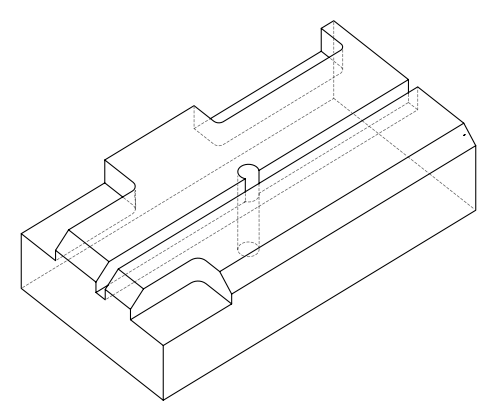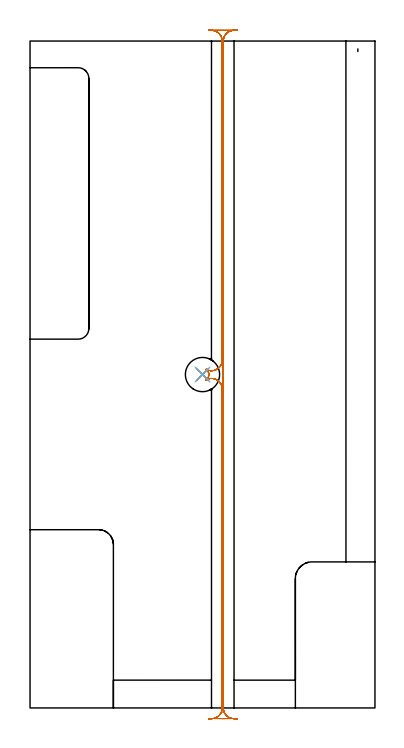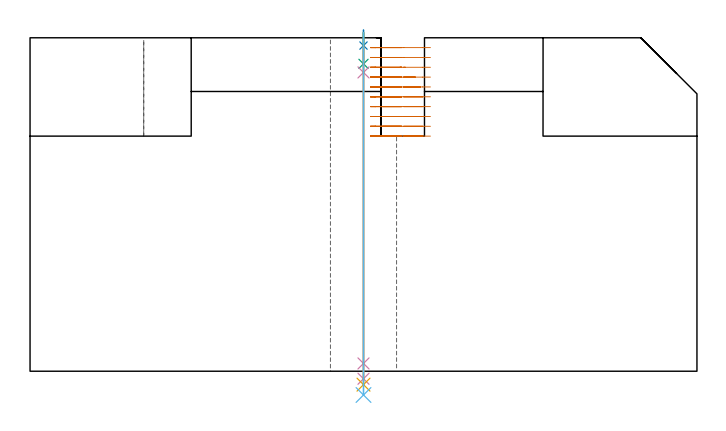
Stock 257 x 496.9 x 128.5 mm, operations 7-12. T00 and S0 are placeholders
(PLAN: 12 operations, 8 tool changes, 149.7 min)
(1 AREA_MILL | FG_CHAMFER_SURFACE | UGT0205_001 | 4.94 min | 19071 mm3)
(2 AREA_MILL_1 | FG_CHAMFER_SURFACE_1 | UGT0205_001 | 25.18 min | 92406 mm3)
(3 AREA_MILL_2 | FG_CHAMFER_SURFACE_2 | UGT0205_001 | 3.19 min | 12881 mm3)
(4 MILL_CORNER_NOTCH_RECTANGULAR | CORNER_NOTCH_RECTANGULAR | NXT0201_012 | Follow Part, ap 4, ae 75% | 13.93 min | 239714 mm3)
(5 MILL_CORNER_NOTCH_RECTANGULAR_1 | CORNER_NOTCH_RECTANGULAR_1 | NXT0201_012 | Follow Part, ap 4, ae 75% | 18.55 min | 309879 mm3)
(6 MILL_SLOT | SLOT_PARTIAL_RECTANGULAR | NXT0201_011 | Follow Part, ap 3, ae 75% | 60.54 min | 334689 mm3)
(7 MILL_RECTANGULAR_SLOT | SLOT_RECTANGULAR | NXT0201_012 | Follow Part, ap 4, ae 75% | 21.61 min | 322898 mm3)
(8 SPOT_DRILL | STEP1HOLE | NXT0321_9005460120000 | 0.05 min | 2 mm3)
(9 DRILL_BLIND_HOLE_INTO_CENTER | STEP1HOLE | NXT0301_038 | 0.05 min | 0 mm3)
(10 GUN_DRILL_THROUGH_HOLE | STEP1HOLE | UGT0307_002 | 0.58 min | 2533 mm3)
(11 SPADE_DRILL_TO_ENLARGE_THROUGH_HOLE | STEP1HOLE | UGT0306_007 | 0.54 min | 17911 mm3)
(12 DRILL_TO_ENLARGE_THROUGH_HOLE | STEP1HOLE | UGT0301_386 | 0.56 min | 32001 mm3)
(TOOL UGT0205_001 | Chamfer Mill 20 x 3 x 45 deg. | D20 FL50 Z2)
(TOOL NXT0201_012 | ENDMILL 16mm [2P460-1600-NA 1630] | D16 FL38 Z6)
(TOOL NXT0201_011 | ENDMILL 12mm [2P460-1200-NA 1630] | D12 FL38 Z6)
(TOOL NXT0321_9005460120000 | NC Spot Drill, 142deg, 12mm, Carbide, Uncoated | D12 PA142 FL30 Z2)
(TOOL NXT0301_038 | Carbide Drill 6.7mm [860.1-0670-034A1-MM 2214] | D6.7 PA140 FL53 Z2)
(TOOL UGT0307_002 | Gun Drill 6 mm | D6 PA130 FL24 Z1)
(TOOL UGT0306_007 | Spade Drill 16.5mm | D16.5 PA132 FL10 Z2)
(TOOL UGT0301_386 | Twist Drill 25.5 mm | D25.5 PA118 FL165 Z2)
(OP 7 MILL_RECTANGULAR_SLOT)
G17 G21 G94 G90
T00 M6
G54
G17 G0 G90 X132.903 Y505.13 S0 M3
G43 Z138.5 H1
Z124.71
G94 G1 X135.892 Y504.87 F250.
G2 X143.2 Y496.9 R8. F500.
G1 Y259.248
G2 X131.206 Y252.316 R8.
G1 X131.2 Y252.308
G2 X131.2 Y244.492 R4.75
G1 X131.206 Y244.484
G2 X143.2 Y237.552 R8.
G1 Y4.368
G3 X144. Y4.369 R8.
G1 Y496.9
G2 X151.308 Y504.87 R8.
G1 X154.297 Y505.13 F250.
G0 X132.903 Z120.92
G1 X135.892 Y504.87
G2 X143.2 Y496.9 R8. F500.
G1 Y259.248
G2 X131.206 Y252.316 R8.
G1 X131.2 Y252.308
G2 X131.2 Y244.492 R4.75
G1 X131.206 Y244.484
G2 X143.2 Y237.552 R8.
G1 Y0.579
G3 X144. Y0.58 R8.
G1 Y496.9
G2 X151.308 Y504.87 R8.
G1 X154.297 Y505.13 F250.
G0 X132.903 Z117.13
G1 X135.892 Y504.87
G2 X143.2 Y496.9 R8. F500.
G1 Y259.248
G2 X131.206 Y252.316 R8.
G1 X131.2 Y252.308
G2 X131.2 Y244.492 R4.75
G1 X131.206 Y244.484
G2 X143.2 Y237.552 R8.
G1 Y0.
G2 X142.552 Y-3.153 R8.
G3 X144.647 Y-3.151 R8.
G2 X144. Y0. R8.
G1 Y496.9
G2 X151.308 Y504.87 R8.
G1 X154.297 Y505.13 F250.
G0 X132.903 Z113.34
G1 X135.892 Y504.87
G2 X143.2 Y496.9 R8. F500.
G1 Y259.248
G2 X131.206 Y252.316 R8.
G1 X131.2 Y252.308
G2 X131.2 Y244.492 R4.75
G1 X131.206 Y244.484
G2 X143.2 Y237.552 R8.
G1 Y0.
G2 X138.66 Y-7.213 R8.
G3 X142.121 Y-8. R8.
G1 X145.081
G3 X148.54 Y-7.213 R8.
G2 X144. Y0. R8.
G1 Y496.9
G2 X151.308 Y504.87 R8.
G1 X154.297 Y505.13 F250.
G0 X132.903 Z109.55
G1 X135.892 Y504.87
G2 X143.2 Y496.9 R8. F500.
G1 Y259.248
G2 X131.206 Y252.316 R8.
G1 X131.2 Y252.308
G2 X131.2 Y244.492 R4.75
G1 X131.206 Y244.484
G2 X143.2 Y237.552 R8.
G1 Y0.
G2 X136.812 Y-7.836 R8.
G1 X136.807 Y-7.865
G3 X138.269 Y-8. R8.
G1 X149.016
G3 X150.433 Y-7.874 R8.
G1 X150.428 Y-7.844
G2 X144. Y0. R8.
G1 Y496.9
G2 X151.308 Y504.87 R8.
G1 X154.297 Y505.13 F250.
G0 Z138.5
Y-8.23
Z105.76
G1 X151.308 Y-7.97
G2 X144. Y0. R8. F500.
G1 Y496.9
G2 X151.308 Y504.87 R8.
G1 Y504.9
X135.892
Y504.87
G2 X143.2 Y496.9 R8.
G1 Y259.248
G2 X131.206 Y252.316 R8.
G1 X131.2 Y252.308
G2 X131.2 Y244.492 R4.75
G1 X131.206 Y244.484
G2 X143.2 Y237.552 R8.
G1 Y0.
G2 X135.892 Y-7.97 R8.
G1 X132.903 Y-8.23 F250.
G0 X154.297 Z101.97
G1 X151.308 Y-7.97
G2 X144. Y0. R8. F500.
G1 Y496.9
G2 X151.308 Y504.87 R8.
G1 Y504.9
X135.892
Y504.87
G2 X143.2 Y496.9 R8.
G1 Y259.248
G2 X131.206 Y252.316 R8.
G1 X131.2 Y252.308
G2 X131.2 Y244.492 R4.75
G1 X131.206 Y244.484
G2 X143.2 Y237.552 R8.
G1 Y0.
G2 X135.892 Y-7.97 R8.
G1 X132.903 Y-8.23 F250.
G0 X154.297 Z98.18
G1 X151.308 Y-7.97
G2 X144. Y0. R8. F500.
G1 Y496.9
G2 X151.308 Y504.87 R8.
G1 Y504.9
X135.892
Y504.87
G2 X143.2 Y496.9 R8.
G1 Y259.248
G2 X131.206 Y252.316 R8.
G1 X131.2 Y252.308
G2 X131.2 Y244.492 R4.75
G1 X131.206 Y244.484
G2 X143.2 Y237.552 R8.
G1 Y0.
G2 X135.892 Y-7.97 R8.
G1 X132.903 Y-8.23 F250.
G0 X154.297 Z94.39
G1 X151.308 Y-7.97
G2 X144. Y0. R8. F500.
G1 Y496.9
G2 X151.308 Y504.87 R8.
G1 Y504.9
X135.892
Y504.87
G2 X143.2 Y496.9 R8.
G1 Y259.248
G2 X131.206 Y252.316 R8.
G1 X131.2 Y252.308
G2 X131.2 Y244.492 R4.75
G1 X131.206 Y244.484
G2 X143.2 Y237.552 R8.
G1 Y0.
G2 X135.892 Y-7.97 R8.
G1 X132.903 Y-8.23 F250.
G0 X154.297 Z90.6
G1 X151.308 Y-7.97
G2 X144. Y0. R8. F500.
G1 Y496.9
G2 X151.308 Y504.87 R8.
G1 Y504.9
X135.892
Y504.87
G2 X143.2 Y496.9 R8.
G1 Y259.248
G2 X131.206 Y252.316 R8.
G1 X131.2 Y252.308
G2 X131.2 Y244.492 R4.75
G1 X131.206 Y244.484
G2 X143.2 Y237.552 R8.
G1 Y0.
G2 X135.892 Y-7.97 R8.
G1 X132.903 Y-8.23 F250.
G0 Z138.5
M5
M2
(OP 8 SPOT_DRILL)
G17 G21 G94 G90
T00 M6
G54
G17 G0 G90 X128.5 Y248.4 S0 M3
G43 Z138.5 H0
G94 G81 G98 Z125.5 F250. R131.5
G80
M5
M2
(OP 9 DRILL_BLIND_HOLE_INTO_CENTER)
G17 G21 G94 G90
T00 M6
G54
G17 G0 G90 X128.5 Y248.4 S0 M3
G43 Z138.5 H1
G94 G81 G98 Z118.45 F250. R130.5
G80
M5
M2
(OP 10 GUN_DRILL_THROUGH_HOLE)
G17 G21 G94 G90
T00 M6
G54
G17 G0 G90 X128.5 Y248.4 M8
G43 Z138.5 H0
Z125.662
S716 M3
G94 G1 Z115.143 F125. M26
G4 X.084
Z3. F250.
G4 X.084
Z-2.899 F125.
G4 X.084
M5
M9
G0 Z125.662
Z138.5
M2
(OP 11 SPADE_DRILL_TO_ENLARGE_THROUGH_HOLE)
G17 G21 G94 G90
T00 M6
G54
G17 G0 G90 X128.5 Y248.4 S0 M3
G43 Z138.5 H0
G94 G73 G98 Z-5.173 F250. Q14.853 R130.5
G80
M5
M2
(OP 12 DRILL_TO_ENLARGE_THROUGH_HOLE)
G17 G21 G94 G90
T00 M6
G54
G17 G0 G90 X128.5 Y248.4 S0 M3
G43 Z138.5 H0
G94 G73 G98 Z-9.161 F250. Q22.943 R130.5
G80
M5
M2
